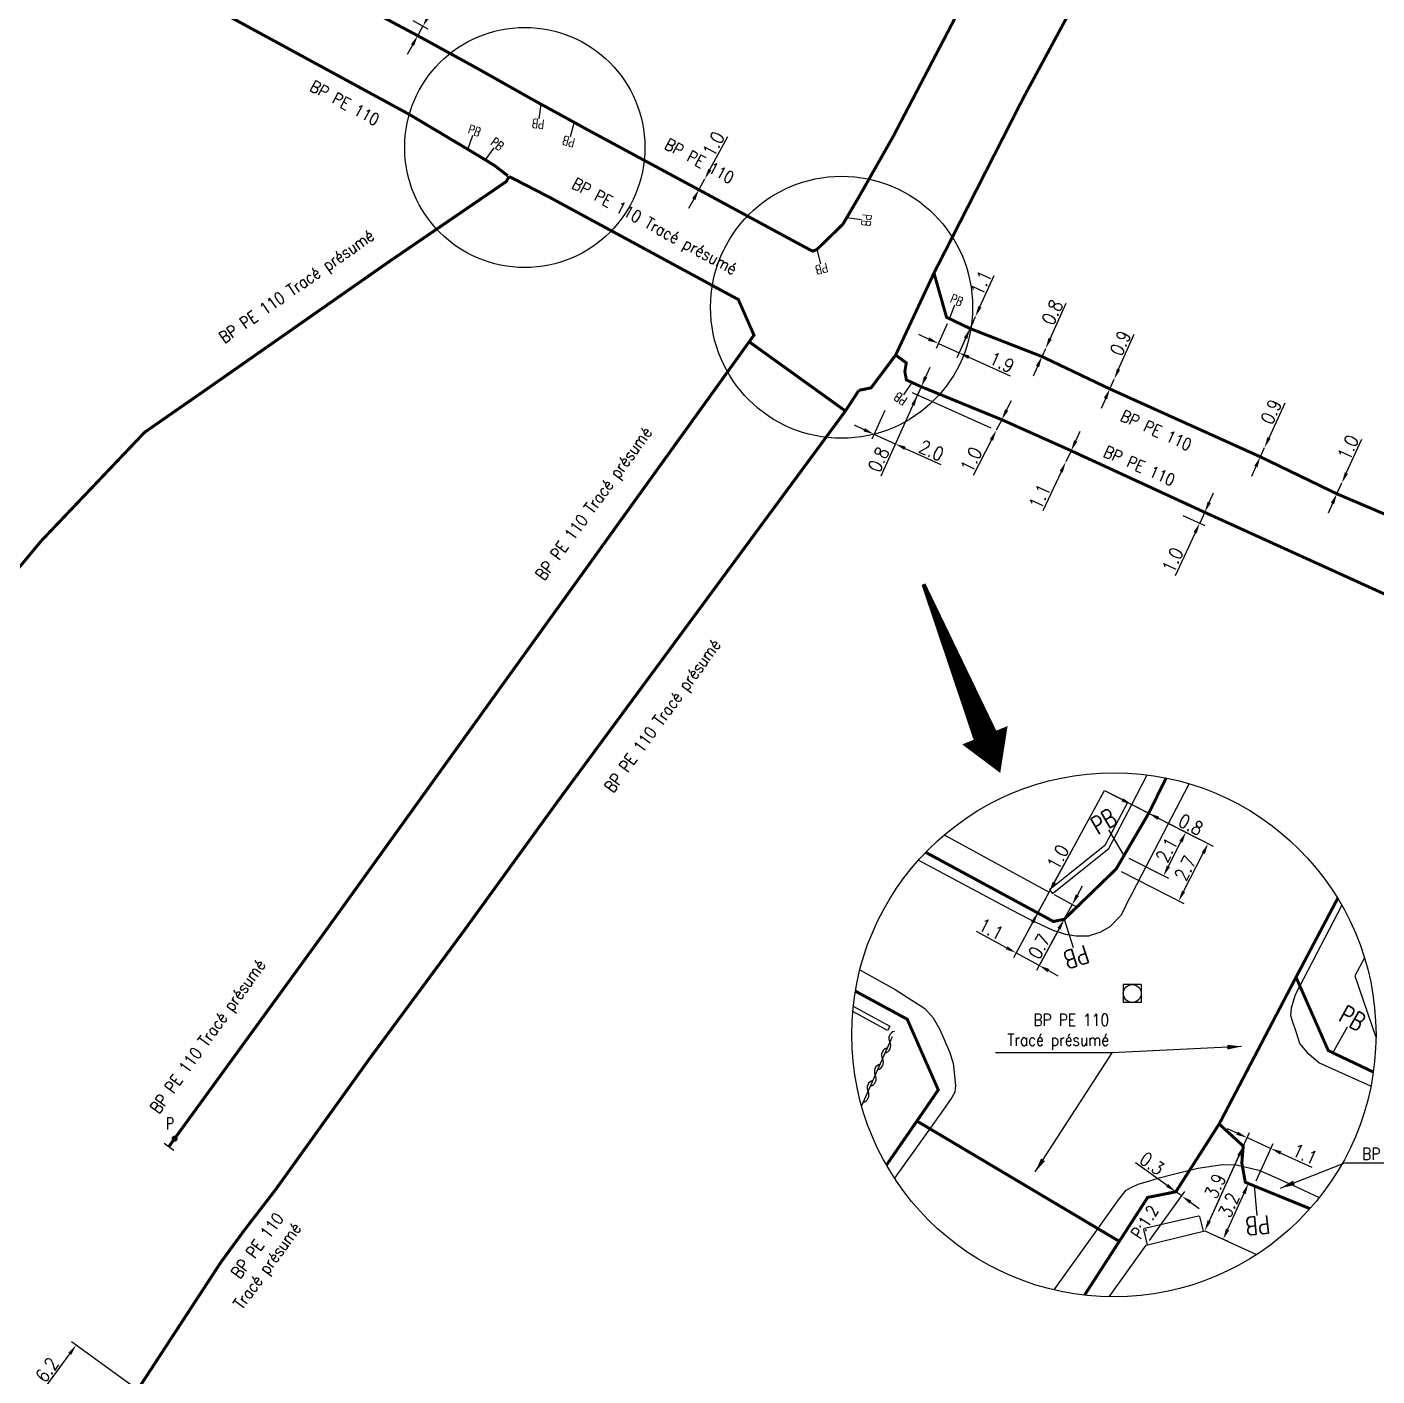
# Model space of a CAD drawing. Header units: millimetres. Extents: x 184998 to 186003, y 126995 to 128002.
# Drawn here: x 185474.9 to 185588, y 127274 to 127387 of the extents above; entities that cross this region are included whole.
import ezdxf
from ezdxf.enums import TextEntityAlignment as Align

# ---------------------------------------------------------------- set-up
doc = ezdxf.new("R2010")
doc.units = ezdxf.units.MM
doc.header["$PDMODE"] = 34
doc.linetypes.add('L_25_PE', pattern=[2000, 1000, 1000])
doc.layers.get('0').update_dxf_attribs({"linetype": 'CONTINUOUS'})
doc.layers.get('DEFPOINTS').update_dxf_attribs({"linetype": 'CONTINUOUS'})
for name, color, linetype in [('L_150', 1, 'CONTINUOUS'), ('L_300', 7, 'CONTINUOUS'), ('L_340', 7, 'CONTINUOUS'), ('L_900', 7, 'CONTINUOUS')]:
    doc.layers.add(name, color=color, linetype=linetype)
doc.styles.add('G_ROMANS', font='ROMANS.SHX', dxfattribs={"width": 0.75})
doc.styles.get("Standard").update_dxf_attribs({"font": 'romans.shx', "width": 0.85})
doc.dimstyles.get("Standard").update_dxf_attribs({"dimtxt": 1.5, "dimasz": 1.2, "dimexe": 0.625, "dimexo": 0.625, "dimgap": 0.25, "dimtad": 1, "dimdec": 1, "dimzin": 0, "dimdsep": 46, "dimtxsty": 'Standard', "dimcen": -0.5, "dimadec": 0, "dimazin": 0, "dimtfac": 1, "dimtdec": 1, "dimtmove": 0, "dimatfit": 3, "dimfxl": 0, "dimtolj": 1, "dimtzin": 0, "dimarcsym": 0})

# ---------------------------------------------------------------- blocks, each defined once
blk = doc.blocks.new('*D924')
at = {"layer": 'DEFPOINTS', "color": 0, "linetype": 'Continuous', "transparency": 16777216}
for p in [(185549.81, 127356.88), (185546.94, 127355.32), (185545.84, 127352.91)]:
    blk.add_point(p, dxfattribs=at)
at = {"layer": 'L_150', "color": 0, "linetype": 'Continuous', "lineweight": -2, "transparency": 16777216}
for p, q in [((185549.61, 127356.46), (185547.44, 127351.67)), ((185546.75, 127354.9), (185545.65, 127352.48)), ((185545.02, 127353.28), (185544.2, 127353.65)), ((185545.84, 127352.91), (185547.63, 127352.09)), ((185548.45, 127351.72), (185551.44, 127350.37))]:
    blk.add_line(p, q, dxfattribs=at)
at = {"layer": 'L_150', "color": 0, "linetype": 'Continuous', "transparency": 16777216}
for points in [[(185545.08, 127353.41), (185544.96, 127353.14), (185545.84, 127352.91)], [(185548.51, 127351.86), (185548.39, 127351.59), (185547.63, 127352.09)]]:
    blk.add_solid(points, dxfattribs=at)
at = {"layer": 'L_150', "color": 0, "linetype": 'Continuous', "transparency": 16777216, "insert": (185550.66, 127351.54), "char_height": 1.125, "attachment_point": 5, "rotation": 335.5945}
blk.add_mtext('\\A1;2.0', dxfattribs=at)
blk = doc.blocks.new('*D925')
at = {"layer": 'DEFPOINTS', "color": 0, "linetype": 'Continuous', "transparency": 16777216}
for p in [(185556.09, 127353.23), (185556.09, 127353.23), (185556.55, 127354.12)]:
    blk.add_point(p, dxfattribs=at)
at = {"layer": 'L_150', "color": 0, "linetype": 'Continuous', "lineweight": -2, "transparency": 16777216}
for p, q in [((185556.95, 127354.92), (185557.36, 127355.73)), ((185556.55, 127354.12), (185556.09, 127353.23)), ((185555.68, 127352.43), (185554.16, 127349.44))]:
    blk.add_line(p, q, dxfattribs=at)
at = {"layer": 'L_150', "color": 0, "linetype": 'Continuous', "transparency": 16777216}
for points in [[(185556.82, 127354.99), (185557.09, 127354.86), (185556.55, 127354.12)], [(185555.55, 127352.5), (185555.82, 127352.36), (185556.09, 127353.23)]]:
    blk.add_solid(points, dxfattribs=at)
at = {"layer": 'L_150', "color": 0, "linetype": 'Continuous', "transparency": 16777216, "insert": (185554, 127350.77), "char_height": 1.125, "attachment_point": 5, "rotation": 63.0386}
blk.add_mtext('\\A1;1.0', dxfattribs=at)
blk = doc.blocks.new('*D926')
at = {"layer": 'DEFPOINTS', "color": 0, "linetype": 'Continuous', "transparency": 16777216}
for p in [(185560.23, 127360.09), (185560.23, 127360.09), (185559.92, 127359.41)]:
    blk.add_point(p, dxfattribs=at)
at = {"layer": 'L_150', "color": 0, "linetype": 'Continuous', "lineweight": -2, "transparency": 16777216}
for p, q in [((185560.6, 127360.91), (185561.95, 127363.89)), ((185559.92, 127359.41), (185560.23, 127360.09)), ((185559.55, 127358.59), (185559.17, 127357.77))]:
    blk.add_line(p, q, dxfattribs=at)
at = {"layer": 'L_150', "color": 0, "linetype": 'Continuous', "transparency": 16777216}
for points in [[(185560.46, 127360.97), (185560.74, 127360.85), (185560.23, 127360.09)], [(185559.41, 127358.65), (185559.68, 127358.52), (185559.92, 127359.41)]]:
    blk.add_solid(points, dxfattribs=at)
at = {"layer": 'L_150', "color": 0, "linetype": 'Continuous', "transparency": 16777216, "insert": (185560.78, 127363.12), "char_height": 1.125, "attachment_point": 5, "rotation": 65.6058}
blk.add_mtext('\\A1;0.8', dxfattribs=at)
blk = doc.blocks.new('*D927')
at = {"layer": 'DEFPOINTS', "color": 0, "linetype": 'Continuous', "transparency": 16777216}
for p in [(185531.67, 127374.29), (185531.67, 127374.29), (185531.17, 127373.39)]:
    blk.add_point(p, dxfattribs=at)
at = {"layer": 'L_150', "color": 0, "linetype": 'Continuous', "lineweight": -2, "transparency": 16777216}
for p, q in [((185532.1, 127375.08), (185533.6, 127377.84)), ((185531.17, 127373.39), (185531.67, 127374.29)), ((185530.74, 127372.6), (185530.31, 127371.81))]:
    blk.add_line(p, q, dxfattribs=at)
at = {"layer": 'L_150', "color": 0, "linetype": 'Continuous', "transparency": 16777216}
for points in [[(185531.97, 127375.15), (185532.23, 127375.01), (185531.67, 127374.29)], [(185530.61, 127372.67), (185530.88, 127372.53), (185531.17, 127373.39)]]:
    blk.add_solid(points, dxfattribs=at)
at = {"layer": 'L_150', "color": 0, "linetype": 'Continuous', "transparency": 16777216, "insert": (185532.41, 127377.22), "char_height": 1.125, "attachment_point": 5, "rotation": 61.4307}
blk.add_mtext('\\A1;1.0', dxfattribs=at)
blk = doc.blocks.new('*D928')
at = {"layer": 'DEFPOINTS', "color": 0, "linetype": 'Continuous', "transparency": 16777216}
for p in [(185560.52, 127314.54), (185560.52, 127314.54), (185559.56, 127312.79)]:
    blk.add_point(p, dxfattribs=at)
at = {"layer": 'L_900', "color": 0, "linetype": 'Continuous', "lineweight": -2, "transparency": 16777216}
for p, q in [((185560.95, 127315.33), (185562.46, 127318.09)), ((185560.11, 127314.77), (185560.11, 127314.77)), ((185559.56, 127312.79), (185560.52, 127314.54)), ((185559.15, 127313.01), (185559.15, 127313.01)), ((185559.13, 127312), (185558.7, 127311.2))]:
    blk.add_line(p, q, dxfattribs=at)
at = {"layer": 'L_900', "color": 0, "linetype": 'Continuous', "transparency": 16777216}
for points in [[(185560.82, 127315.4), (185561.08, 127315.26), (185560.52, 127314.54)], [(185559, 127312.07), (185559.27, 127311.92), (185559.56, 127312.79)]]:
    blk.add_solid(points, dxfattribs=at)
at = {"layer": 'L_900', "color": 0, "linetype": 'Continuous', "transparency": 16777216, "insert": (185561.26, 127317.47), "char_height": 1.125, "attachment_point": 5, "rotation": 61.4169}
blk.add_mtext('\\A1;1.0', dxfattribs=at)
blk = doc.blocks.new('*D930')
at = {"layer": 'DEFPOINTS', "color": 0, "linetype": 'Continuous', "transparency": 16777216}
for p in [(185549.81, 127356.88), (185549.48, 127356.17), (185556.09, 127353.23)]:
    blk.add_point(p, dxfattribs=at)
at = {"layer": 'L_150', "color": 0, "linetype": 'Continuous', "lineweight": -2, "transparency": 16777216}
for p, q in [((185550.18, 127357.7), (185550.55, 127358.52)), ((185549.81, 127356.88), (185549.48, 127356.17)), ((185555.66, 127353.42), (185549.06, 127356.36)), ((185549.11, 127355.35), (185546.41, 127349.4))]:
    blk.add_line(p, q, dxfattribs=at)
at = {"layer": 'L_150', "color": 0, "linetype": 'Continuous', "transparency": 16777216}
for points in [[(185550.04, 127357.77), (185550.31, 127357.64), (185549.81, 127356.88)], [(185548.98, 127355.42), (185549.25, 127355.29), (185549.48, 127356.17)]]:
    blk.add_solid(points, dxfattribs=at)
at = {"layer": 'L_150', "color": 0, "linetype": 'Continuous', "transparency": 16777216, "insert": (185546.22, 127350.79), "char_height": 1.125, "attachment_point": 5, "rotation": 65.5945}
blk.add_mtext('\\A1;0.8', dxfattribs=at)
blk = doc.blocks.new('T310O')
at = {"color": 0, "linetype": 'Continuous'}
for centre, start, end in [((-0.5, 0.38), 216.8699, 323.1304), ((0.5, -0.37), 36.8699, 143.1303)]:
    blk.add_arc(centre, 0.625, start, end, dxfattribs=at)
blk = doc.blocks.new('*D932')
at = {"layer": 'DEFPOINTS', "color": 0, "linetype": 'Continuous', "transparency": 16777216}
for p in [(185565.6, 127356.7), (185565.97, 127357.52), (185565.97, 127357.52)]:
    blk.add_point(p, dxfattribs=at)
at = {"layer": 'L_150', "color": 0, "linetype": 'Continuous', "lineweight": -2, "transparency": 16777216}
for p, q in [((185566.34, 127358.35), (185567.65, 127361.3)), ((185565.6, 127356.7), (185565.97, 127357.52)), ((185565.23, 127355.88), (185564.87, 127355.06))]:
    blk.add_line(p, q, dxfattribs=at)
at = {"layer": 'L_150', "color": 0, "linetype": 'Continuous', "transparency": 16777216}
for points in [[(185566.2, 127358.41), (185566.47, 127358.29), (185565.97, 127357.52)], [(185565.1, 127355.94), (185565.37, 127355.82), (185565.6, 127356.7)]]:
    blk.add_solid(points, dxfattribs=at)
at = {"layer": 'L_150', "color": 0, "linetype": 'Continuous', "transparency": 16777216, "insert": (185566.49, 127360.54), "char_height": 1.125, "attachment_point": 5, "rotation": 65.9316}
blk.add_mtext('\\A1;0.9', dxfattribs=at)
blk = doc.blocks.new('*D933')
at = {"layer": 'DEFPOINTS', "color": 0, "linetype": 'Continuous', "transparency": 16777216}
for p in [(185562.36, 127351.52), (185561.91, 127350.58), (185561.91, 127350.58)]:
    blk.add_point(p, dxfattribs=at)
at = {"layer": 'L_150', "color": 0, "linetype": 'Continuous', "lineweight": -2, "transparency": 16777216}
for p, q in [((185562.74, 127352.34), (185563.12, 127353.15)), ((185562.36, 127351.52), (185561.91, 127350.58)), ((185561.53, 127349.76), (185559.98, 127346.48))]:
    blk.add_line(p, q, dxfattribs=at)
at = {"layer": 'L_150', "color": 0, "linetype": 'Continuous', "transparency": 16777216}
for points in [[(185562.6, 127352.4), (185562.88, 127352.27), (185562.36, 127351.52)], [(185561.39, 127349.82), (185561.66, 127349.7), (185561.91, 127350.58)]]:
    blk.add_solid(points, dxfattribs=at)
at = {"layer": 'L_150', "color": 0, "linetype": 'Continuous', "transparency": 16777216, "insert": (185559.72, 127347.69), "char_height": 1.125, "attachment_point": 5, "rotation": 64.7623}
blk.add_mtext('\\A1;1.1', dxfattribs=at)
blk = doc.blocks.new('*D941')
at = {"layer": 'DEFPOINTS', "color": 0, "linetype": 'Continuous', "transparency": 16777216}
for p in [(185578.21, 127351.01), (185578.56, 127351.78), (185578.56, 127351.78)]:
    blk.add_point(p, dxfattribs=at)
at = {"layer": 'L_150', "color": 0, "linetype": 'Continuous', "lineweight": -2, "transparency": 16777216}
for p, q in [((185578.94, 127352.6), (185580.28, 127355.54)), ((185578.21, 127351.01), (185578.56, 127351.78)), ((185577.84, 127350.19), (185577.46, 127349.37))]:
    blk.add_line(p, q, dxfattribs=at)
at = {"layer": 'L_150', "color": 0, "linetype": 'Continuous', "transparency": 16777216}
for points in [[(185578.8, 127352.66), (185579.07, 127352.54), (185578.56, 127351.78)], [(185577.7, 127350.25), (185577.97, 127350.13), (185578.21, 127351.01)]]:
    blk.add_solid(points, dxfattribs=at)
at = {"layer": 'L_150', "color": 0, "linetype": 'Continuous', "transparency": 16777216, "insert": (185579.11, 127354.79), "char_height": 1.125, "attachment_point": 5, "rotation": 65.4441}
blk.add_mtext('\\A1;0.9', dxfattribs=at)
blk = doc.blocks.new('*D942')
at = {"layer": 'DEFPOINTS', "color": 0, "linetype": 'Continuous', "transparency": 16777216}
for p in [(185585.04, 127348.82), (185585.04, 127348.82), (185584.62, 127347.91)]:
    blk.add_point(p, dxfattribs=at)
at = {"layer": 'L_150', "color": 0, "linetype": 'Continuous', "lineweight": -2, "transparency": 16777216}
for p, q in [((185585.41, 127349.64), (185586.72, 127352.5)), ((185584.61, 127349.02), (185584.61, 127349.02)), ((185584.62, 127347.91), (185585.04, 127348.82)), ((185584.2, 127348.11), (185584.2, 127348.11)), ((185584.25, 127347.09), (185583.88, 127346.28))]:
    blk.add_line(p, q, dxfattribs=at)
at = {"layer": 'L_150', "color": 0, "linetype": 'Continuous', "transparency": 16777216}
for points in [[(185585.28, 127349.7), (185585.55, 127349.58), (185585.04, 127348.82)], [(185584.11, 127347.16), (185584.39, 127347.03), (185584.62, 127347.91)]]:
    blk.add_solid(points, dxfattribs=at)
at = {"layer": 'L_150', "color": 0, "linetype": 'Continuous', "transparency": 16777216, "insert": (185585.57, 127351.79), "char_height": 1.125, "attachment_point": 5, "rotation": 65.4418}
blk.add_mtext('\\A1;1.0', dxfattribs=at)
blk = doc.blocks.new('*D1270')
at = {"layer": 'DEFPOINTS', "color": 0, "linetype": 'Continuous', "transparency": 16777216}
for p in [(185506.8, 127387.78), (185507.62, 127386.3), (185508.06, 127387.1)]:
    blk.add_point(p, dxfattribs=at)
at = {"layer": 'L_150', "color": 0, "linetype": 'Continuous', "lineweight": -2, "transparency": 16777216}
for p, q in [((185508.49, 127387.88), (185510.24, 127391.06)), ((185507.22, 127387.56), (185508.47, 127386.87)), ((185507.62, 127386.3), (185508.06, 127387.1)), ((185507.19, 127385.51), (185506.75, 127384.72))]:
    blk.add_line(p, q, dxfattribs=at)
at = {"layer": 'L_150', "color": 0, "linetype": 'Continuous', "transparency": 16777216}
for points in [[(185508.36, 127387.96), (185508.63, 127387.81), (185508.06, 127387.1)], [(185507.05, 127385.58), (185507.32, 127385.44), (185507.62, 127386.3)]]:
    blk.add_solid(points, dxfattribs=at)
at = {"layer": 'L_150', "color": 0, "linetype": 'Continuous', "transparency": 16777216, "insert": (185509.02, 127390.4), "char_height": 1.125, "attachment_point": 5, "rotation": 61.1206}
blk.add_mtext('\\A1;0.9', dxfattribs=at)
blk = doc.blocks.new('*D1272')
at = {"layer": 'DEFPOINTS', "color": 0, "linetype": 'Continuous', "transparency": 16777216}
for p in [(185571.3, 127346.3), (185573.13, 127345.45), (185573.55, 127346.36)]:
    blk.add_point(p, dxfattribs=at)
at = {"layer": 'L_150', "color": 0, "linetype": 'Continuous', "lineweight": -2, "transparency": 16777216}
for p, q in [((185573.92, 127347.18), (185574.3, 127348)), ((185571.73, 127346.1), (185573.55, 127345.26)), ((185573.55, 127346.36), (185573.13, 127345.45)), ((185572.75, 127344.64), (185571.08, 127341.03))]:
    blk.add_line(p, q, dxfattribs=at)
at = {"layer": 'L_150', "color": 0, "linetype": 'Continuous', "transparency": 16777216}
for points in [[(185573.79, 127347.24), (185574.06, 127347.12), (185573.55, 127346.36)], [(185572.61, 127344.7), (185572.88, 127344.58), (185573.13, 127345.45)]]:
    blk.add_solid(points, dxfattribs=at)
at = {"layer": 'L_150', "color": 0, "linetype": 'Continuous', "transparency": 16777216, "insert": (185570.87, 127342.36), "char_height": 1.125, "attachment_point": 5, "rotation": 65.1652}
blk.add_mtext('\\A1;1.0', dxfattribs=at)
blk = doc.blocks.new('T420')
for p, q in [((0.75, 0.75), (-0.75, 0.75)), ((-0.75, 0.75), (-0.75, -0.75)), ((0.75, 0.75), (0.75, -0.75)), ((0.75, -0.75), (-0.75, -0.75))]:
    blk.add_line(p, q)
blk.add_ellipse((0, 0), major_axis=(-0.53, 0.53), ratio=1, start_param=3.926991, end_param=10.210176)
blk = doc.blocks.new('L_340_13')
at = {"color": 0, "linetype": 'Continuous', "flags": 128}
blk.add_lwpolyline([(0, 0), (0, 1.25)], dxfattribs=at)
at = {"color": 0, "linetype": 'Continuous', "style": 'G_ROMANS', "width": 0.75}
blk.add_text('PB', height=0.75, dxfattribs=at).set_placement((0, 1.663), align=Align.MIDDLE)
at = {"color": 0, "linetype": 'Continuous', "width": 0.75, "flags": 3}
for tag, p in [('DEF_LEG', (0, -10)), ('DEF_COUP', (0, -12.5)), ('DEF_TYPE', (0, -15))]:
    blk.add_attdef(tag, text='', height=1.2, dxfattribs=at).set_placement(p, align=Align.MIDDLE)
blk = doc.blocks.new('*D1497')
at = {"layer": 'DEFPOINTS', "color": 0, "linetype": 'Continuous', "transparency": 16777216}
for p in [(185554.34, 127362.76), (185554.34, 127362.76), (185553.89, 127361.76)]:
    blk.add_point(p, dxfattribs=at)
at = {"layer": 'L_150', "color": 0, "linetype": 'Continuous', "lineweight": -2, "transparency": 16777216}
for p, q in [((185554.72, 127363.58), (185555.9, 127366.19)), ((185553.89, 127361.76), (185554.34, 127362.76)), ((185553.52, 127360.94), (185553.15, 127360.12))]:
    blk.add_line(p, q, dxfattribs=at)
at = {"layer": 'L_150', "color": 0, "linetype": 'Continuous', "transparency": 16777216}
for points in [[(185554.58, 127363.64), (185554.85, 127363.51), (185554.34, 127362.76)], [(185553.38, 127361), (185553.65, 127360.87), (185553.89, 127361.76)]]:
    blk.add_solid(points, dxfattribs=at)
at = {"layer": 'L_150', "color": 0, "linetype": 'Continuous', "transparency": 16777216, "insert": (185554.81, 127365.6), "char_height": 1.125, "attachment_point": 5, "rotation": 65.6089}
blk.add_mtext('\\A1;1.1', dxfattribs=at)
blk = doc.blocks.new('*D1498')
at = {"layer": 'DEFPOINTS', "color": 0, "linetype": 'Continuous', "transparency": 16777216}
for p in [(185552.18, 127362.58), (185554.34, 127362.76), (185552.97, 127359.73)]:
    blk.add_point(p, dxfattribs=at)
at = {"layer": 'L_340', "color": 0, "linetype": 'Continuous', "lineweight": -2, "transparency": 16777216}
for p, q in [((185554.15, 127362.33), (185552.78, 127359.3)), ((185550.42, 127360.88), (185549.6, 127361.26)), ((185551.98, 127362.15), (185551.05, 127360.09)), ((185551.24, 127360.51), (185552.97, 127359.73)), ((185553.79, 127359.36), (185557.24, 127357.79))]:
    blk.add_line(p, q, dxfattribs=at)
at = {"layer": 'L_340', "color": 0, "linetype": 'Continuous', "transparency": 16777216}
for points in [[(185550.48, 127361.02), (185550.36, 127360.75), (185551.24, 127360.51)], [(185553.85, 127359.49), (185553.73, 127359.22), (185552.97, 127359.73)]]:
    blk.add_solid(points, dxfattribs=at)
at = {"layer": 'L_340', "color": 0, "linetype": 'Continuous', "transparency": 16777216, "insert": (185556.55, 127358.93), "char_height": 1.125, "attachment_point": 5, "rotation": 335.6089}
blk.add_mtext('\\A1;1.9', dxfattribs=at)
blk = doc.blocks.new('*D1499')
at = {"layer": 'DEFPOINTS', "color": 0, "linetype": 'Continuous', "transparency": 16777216}
for p in [(185567.44, 127321.87), (185567.44, 127321.87), (185568.86, 127321.14)]:
    blk.add_point(p, dxfattribs=at)
at = {"layer": 'L_900', "color": 0, "linetype": 'Continuous', "lineweight": -2, "transparency": 16777216}
for p, q in [((185566.64, 127322.28), (185565.84, 127322.69)), ((185567.44, 127321.87), (185568.86, 127321.14)), ((185567.23, 127321.45), (185567.23, 127321.45)), ((185568.65, 127320.72), (185568.65, 127320.72)), ((185569.66, 127320.73), (185573.09, 127318.97))]:
    blk.add_line(p, q, dxfattribs=at)
at = {"layer": 'L_900', "color": 0, "linetype": 'Continuous', "transparency": 16777216}
for points in [[(185566.71, 127322.41), (185566.57, 127322.14), (185567.44, 127321.87)], [(185569.73, 127320.86), (185569.6, 127320.59), (185568.86, 127321.14)]]:
    blk.add_solid(points, dxfattribs=at)
at = {"layer": 'L_900', "color": 0, "linetype": 'Continuous', "transparency": 16777216, "insert": (185572.38, 127320.18), "char_height": 1.125, "attachment_point": 5, "rotation": 332.8768}
blk.add_mtext('\\A1;0.8', dxfattribs=at)
blk = doc.blocks.new('*D1500')
at = {"layer": 'DEFPOINTS', "color": 0, "linetype": 'Continuous', "transparency": 16777216}
for p in [(185567.44, 127321.87), (185573.83, 127318.59), (185566.13, 127316.47)]:
    blk.add_point(p, dxfattribs=at)
at = {"layer": 'L_900', "color": 0, "linetype": 'Continuous', "lineweight": -2, "transparency": 16777216}
for p, q in [((185567.86, 127321.65), (185574.25, 127318.38)), ((185571.78, 127314.59), (185573.42, 127317.79)), ((185566.55, 127316.26), (185571.79, 127313.57))]:
    blk.add_line(p, q, dxfattribs=at)
at = {"layer": 'L_900', "color": 0, "linetype": 'Continuous', "transparency": 16777216}
for points in [[(185573.29, 127317.86), (185573.56, 127317.72), (185573.83, 127318.59)], [(185571.65, 127314.66), (185571.91, 127314.52), (185571.37, 127313.79)]]:
    blk.add_solid(points, dxfattribs=at)
at = {"layer": 'L_900', "color": 0, "linetype": 'Continuous', "transparency": 16777216, "insert": (185571.93, 127316.53), "char_height": 1.125, "attachment_point": 5, "rotation": 62.8768}
blk.add_mtext('\\A1;2.7', dxfattribs=at)
blk = doc.blocks.new('*D1501')
at = {"layer": 'DEFPOINTS', "color": 0, "linetype": 'Continuous', "transparency": 16777216}
for p in [(185560.52, 127314.54), (185562.45, 127313.49), (185561.78, 127312.26)]:
    blk.add_point(p, dxfattribs=at)
at = {"layer": 'L_900', "color": 0, "linetype": 'Continuous', "lineweight": -2, "transparency": 16777216}
for p, q in [((185562.88, 127314.28), (185563.31, 127315.07)), ((185560.93, 127314.32), (185562.87, 127313.26)), ((185562.45, 127313.49), (185561.78, 127312.26)), ((185561.35, 127311.47), (185559.78, 127308.59))]:
    blk.add_line(p, q, dxfattribs=at)
at = {"layer": 'L_900', "color": 0, "linetype": 'Continuous', "transparency": 16777216}
for points in [[(185562.75, 127314.35), (185563.02, 127314.21), (185562.45, 127313.49)], [(185561.22, 127311.54), (185561.48, 127311.4), (185561.78, 127312.26)]]:
    blk.add_solid(points, dxfattribs=at)
at = {"layer": 'L_900', "color": 0, "linetype": 'Continuous', "transparency": 16777216, "insert": (185559.69, 127309.99), "char_height": 1.125, "attachment_point": 5, "rotation": 61.4169}
blk.add_mtext('\\A1;0.7', dxfattribs=at)
blk = doc.blocks.new('*D1502')
at = {"layer": 'DEFPOINTS', "color": 0, "linetype": 'Continuous', "transparency": 16777216}
for p in [(185560.52, 127314.54), (185561.78, 127312.26), (185557.74, 127309.44)]:
    blk.add_point(p, dxfattribs=at)
at = {"layer": 'L_900', "color": 0, "linetype": 'Continuous', "lineweight": -2, "transparency": 16777216}
for p, q in [((185560.3, 127314.13), (185557.52, 127309.03)), ((185561.56, 127311.85), (185559.45, 127307.97)), ((185556.95, 127309.87), (185554.43, 127311.24)), ((185559.67, 127308.39), (185557.74, 127309.44)), ((185560.46, 127307.96), (185561.25, 127307.52))]:
    blk.add_line(p, q, dxfattribs=at)
at = {"layer": 'L_900', "color": 0, "linetype": 'Continuous', "transparency": 16777216}
for points in [[(185557.02, 127310), (185556.88, 127309.74), (185557.74, 127309.44)], [(185560.53, 127308.09), (185560.39, 127307.82), (185559.67, 127308.39)]]:
    blk.add_solid(points, dxfattribs=at)
at = {"layer": 'L_900', "color": 0, "linetype": 'Continuous', "transparency": 16777216, "insert": (185555.65, 127311.43), "char_height": 1.125, "attachment_point": 5, "rotation": 331.4169}
blk.add_mtext('\\A1;1.1', dxfattribs=at)
blk = doc.blocks.new('*D1504')
at = {"layer": 'DEFPOINTS', "color": 0, "linetype": 'Continuous', "transparency": 16777216}
for p in [(185567.44, 127321.87), (185571.97, 127319.55), (185566.79, 127317.6)]:
    blk.add_point(p, dxfattribs=at)
at = {"layer": 'L_900', "color": 0, "linetype": 'Continuous', "lineweight": -2, "transparency": 16777216}
for p, q in [((185567.86, 127321.65), (185572.39, 127319.33)), ((185570.51, 127316.7), (185571.56, 127318.75)), ((185567.2, 127317.38), (185570.52, 127315.69))]:
    blk.add_line(p, q, dxfattribs=at)
at = {"layer": 'L_900', "color": 0, "linetype": 'Continuous', "transparency": 16777216}
for points in [[(185571.42, 127318.82), (185571.69, 127318.68), (185571.97, 127319.55)], [(185570.38, 127316.77), (185570.64, 127316.63), (185570.1, 127315.9)]]:
    blk.add_solid(points, dxfattribs=at)
at = {"layer": 'L_900', "color": 0, "linetype": 'Continuous', "transparency": 16777216, "insert": (185570.37, 127318.07), "char_height": 1.125, "attachment_point": 5, "rotation": 62.8768}
blk.add_mtext('\\A1;2.1', dxfattribs=at)
blk = doc.blocks.new('L_340_07')
at = {"color": 0, "linetype": 'Continuous', "const_width": 0.25, "flags": 128}
blk.add_lwpolyline([(0, 0), (0.35, 0)], dxfattribs=at)
at = {"color": 0, "linetype": 'Continuous', "flags": 128}
blk.add_lwpolyline([(0.35, -0.5), (0.35, 0.5)], dxfattribs=at)
at = {"color": 0, "linetype": 'Continuous', "width": 0.75, "flags": 3}
for tag, p in [('DEF_LEG', (0.72, -3.47)), ('DEF_COUP', (0.72, -5.97)), ('DEF_TYPE', (0.72, -8.47))]:
    blk.add_attdef(tag, text='', height=1.2, dxfattribs=at).set_placement(p, align=Align.MIDDLE)
blk = doc.blocks.new('L_300_12')
at = {"color": 0, "linetype": 'Continuous', "const_width": 0.248, "flags": 128}
blk.add_lwpolyline([(-0.13, 0, 1), (0.13, 0, 1)], format="xyb", close=True, dxfattribs=at)
at = {"linetype": 'Continuous', "style": 'G_ROMANS', "width": 0.75}
blk.add_attdef('P', text='', height=1, dxfattribs=at).set_placement((0, 1.33), align=Align.MIDDLE_CENTER)
at = {"color": 0, "linetype": 'Continuous', "width": 0.75, "flags": 3}
for tag, p in [('DEF_LEG', (0, -5)), ('DEF_COUP', (0, -7.5)), ('DEF_TYPE', (0, -10))]:
    blk.add_attdef(tag, text='', height=1.2, dxfattribs=at).set_placement(p, align=Align.MIDDLE)
blk = doc.blocks.new('*D1505')
at = {"layer": 'DEFPOINTS', "color": 0, "linetype": 'Continuous', "transparency": 16777216}
for p in [(185571.13, 127289.42), (185571.62, 127289.07), (185568.65, 127284.95)]:
    blk.add_point(p, dxfattribs=at)
at = {"layer": 'L_900', "color": 0, "linetype": 'Continuous', "lineweight": -2, "transparency": 16777216}
for p, q in [((185570.4, 127289.95), (185567.74, 127291.86)), ((185568.93, 127285.33), (185571.89, 127289.45)), ((185571.62, 127289.07), (185571.13, 127289.42)), ((185572.35, 127288.55), (185573.08, 127288.02))]:
    blk.add_line(p, q, dxfattribs=at)
at = {"layer": 'L_900', "color": 0, "linetype": 'Continuous', "transparency": 16777216}
for points in [[(185570.49, 127290.07), (185570.31, 127289.83), (185571.13, 127289.42)], [(185572.44, 127288.67), (185572.26, 127288.43), (185571.62, 127289.07)]]:
    blk.add_solid(points, dxfattribs=at)
at = {"layer": 'L_900', "color": 0, "linetype": 'Continuous', "transparency": 16777216, "insert": (185569.14, 127291.78), "char_height": 1.125, "attachment_point": 5, "rotation": 324.2702}
blk.add_mtext('\\A1;0.3', dxfattribs=at)
blk = doc.blocks.new('*D1506')
at = {"layer": 'DEFPOINTS', "color": 0, "linetype": 'Continuous', "transparency": 16777216}
for p in [(185577.1, 127293.96), (185577.68, 127289.92), (185573.55, 127286.15)]:
    blk.add_point(p, dxfattribs=at)
at = {"layer": 'L_900', "color": 0, "linetype": 'Continuous', "lineweight": -2, "transparency": 16777216}
for p, q in [((185576.28, 127294.33), (185575.46, 127294.7)), ((185573.75, 127286.57), (185577.29, 127294.38)), ((185577.1, 127293.96), (185579.1, 127293.05)), ((185577.87, 127290.35), (185579.29, 127293.47)), ((185579.92, 127292.67), (185582.53, 127291.49))]:
    blk.add_line(p, q, dxfattribs=at)
at = {"layer": 'L_900', "color": 0, "linetype": 'Continuous', "transparency": 16777216}
for points in [[(185576.34, 127294.46), (185576.21, 127294.19), (185577.1, 127293.96)], [(185579.98, 127292.81), (185579.86, 127292.54), (185579.1, 127293.05)]]:
    blk.add_solid(points, dxfattribs=at)
at = {"layer": 'L_900', "color": 0, "linetype": 'Continuous', "transparency": 16777216, "insert": (185581.94, 127292.58), "char_height": 1.125, "attachment_point": 5, "rotation": 335.5871}
blk.add_mtext('\\A1;1.1', dxfattribs=at)
blk = doc.blocks.new('*D1507')
at = {"layer": 'DEFPOINTS', "color": 0, "linetype": 'Continuous', "transparency": 16777216}
for p in [(185576.78, 127293.25), (185573.55, 127286.15), (185573.55, 127286.15)]:
    blk.add_point(p, dxfattribs=at)
at = {"layer": 'L_900', "color": 0, "linetype": 'Continuous', "lineweight": -2, "transparency": 16777216}
for p, q in [((185576.35, 127293.44), (185576.35, 127293.44)), ((185576.4, 127292.43), (185573.92, 127286.97)), ((185573.12, 127286.34), (185573.12, 127286.34))]:
    blk.add_line(p, q, dxfattribs=at)
at = {"layer": 'L_900', "color": 0, "linetype": 'Continuous', "transparency": 16777216}
for points in [[(185576.27, 127292.49), (185576.54, 127292.37), (185576.78, 127293.25)], [(185573.79, 127287.03), (185574.06, 127286.91), (185573.55, 127286.15)]]:
    blk.add_solid(points, dxfattribs=at)
at = {"layer": 'L_900', "color": 0, "linetype": 'Continuous', "transparency": 16777216, "insert": (185574.43, 127289.9), "char_height": 1.125, "attachment_point": 5, "rotation": 65.5871}
blk.add_mtext('\\A1;3.9', dxfattribs=at)
blk = doc.blocks.new('*D1508')
at = {"layer": 'DEFPOINTS', "color": 0, "linetype": 'Continuous', "transparency": 16777216}
for p in [(185576.95, 127290.22), (185573.55, 127286.15), (185575.1, 127285.45)]:
    blk.add_point(p, dxfattribs=at)
at = {"layer": 'L_900', "color": 0, "linetype": 'Continuous', "lineweight": -2, "transparency": 16777216}
for p, q in [((185577.38, 127290.03), (185577.64, 127289.91)), ((185576.84, 127289.28), (185575.47, 127286.27)), ((185573.98, 127285.95), (185575.53, 127285.25))]:
    blk.add_line(p, q, dxfattribs=at)
at = {"layer": 'L_900', "color": 0, "linetype": 'Continuous', "transparency": 16777216}
for points in [[(185576.7, 127289.35), (185576.98, 127289.22), (185577.21, 127290.1)], [(185575.33, 127286.33), (185575.61, 127286.2), (185575.1, 127285.45)]]:
    blk.add_solid(points, dxfattribs=at)
at = {"layer": 'L_900', "color": 0, "linetype": 'Continuous', "transparency": 16777216, "insert": (185575.58, 127288.31), "char_height": 1.125, "attachment_point": 5, "rotation": 65.5871}
blk.add_mtext('\\A1;3.2', dxfattribs=at)
blk = doc.blocks.new('*D1517')
at = {"layer": 'DEFPOINTS', "color": 0, "linetype": 'Continuous', "transparency": 16777216}
for p in [(185479, 127276.57), (185484.88, 127272.29), (185480.58, 127267.75)]:
    blk.add_point(p, dxfattribs=at)
at = {"layer": 'L_340', "color": 0, "linetype": 'Continuous', "lineweight": -2, "transparency": 16777216}
for p, q in [((185484.5, 127272.57), (185478.62, 127276.85)), ((185475.88, 127272.29), (185478.47, 127275.85)), ((185480.2, 127268.03), (185474.97, 127271.84))]:
    blk.add_line(p, q, dxfattribs=at)
at = {"layer": 'L_340', "color": 0, "linetype": 'Continuous', "transparency": 16777216}
for points in [[(185478.35, 127275.94), (185478.59, 127275.76), (185479, 127276.57)], [(185475.76, 127272.38), (185476, 127272.2), (185475.35, 127271.56)]]:
    blk.add_solid(points, dxfattribs=at)
at = {"layer": 'L_340', "color": 0, "linetype": 'Continuous', "transparency": 16777216, "insert": (185476.57, 127274.51), "char_height": 1.125, "attachment_point": 5, "rotation": 53.9208}
blk.add_mtext('\\A1;6.2', dxfattribs=at)

msp = doc.modelspace()

# ---------------------------------------------------------------- linework, layer by layer
at = {"layer": 'L_150', "linetype": 'L_25_PE', "const_width": 0.25, "flags": 128}
for points in [[(185618.97, 127479.93), (185618.49, 127479.38), (185606.57, 127465.67), (185604.75, 127464), (185601.41, 127460.3), (185598.41, 127456.53), (185596.17, 127453.96), (185596.17, 127453.96), (185596.17, 127453.96), (185590.04, 127446.63), (185574.63, 127423.85), (185558.02, 127398.09), (185547.44, 127377.83), (185544.6, 127372.82), (185543.56, 127371.05), (185543.23, 127370.49), (185541.06, 127368.38), (185540.7, 127368.24), (185539.95, 127368.64), (185531.17, 127373.39), (185521.95, 127378.36), (185520.72, 127379.04), (185517.93, 127380.57), (185517.24, 127380.95), (185512.54, 127383.6), (185507.62, 127386.3), (185502.18, 127389.2), (185496.56, 127392.35), (185491.63, 127395), (185486.17, 127397.89), (185480.97, 127400.76), (185475.71, 127403.62), (185470.64, 127406.36), (185464.88, 127409.49), (185459.68, 127412.32), (185454.7, 127415.01), (185449.39, 127417.85), (185444.14, 127420.78), (185436.5, 127425.15), (185431.35, 127427.73), (185431.35, 127427.73), (185427.43, 127429.69)], [(185486.98, 127293.49), (185487.25, 127293.87), (185499.54, 127310.78), (185516.47, 127334.34), (185535.39, 127360.65), (185535.79, 127361.21), (185534.48, 127364.19), (185532.72, 127365.14), (185532.72, 127365.14), (185518.77, 127372.7), (185518.77, 127372.7), (185515.28, 127374.5)], [(185550.87, 127366.41), (185547.66, 127359.54), (185545.6, 127356.79), (185545.6, 127356.79), (185544.58, 127356.58)]]:
    msp.add_lwpolyline(points, dxfattribs=at)
at = {"layer": 'L_150', "linetype": 'L_25_PE'}
for points in [[(185593.63, 127436.98, 0.25, 0.25, 0), (185587.5, 127427.83, 0.25, 0.25, 0), (185570.29, 127401.78, 0.25, 0.25, 0), (185565.38, 127394.1, 0.25, 0.25, 0), (185558.38, 127381.13, 0.25, 0.25, 0), (185553.58, 127371.71, 0.25, 0.25, 0), (185550.87, 127366.41, 0.25, 0.25, 0), (185551.92, 127362.71, 0.25, 0.25, 0), (185552.18, 127362.58, 0.25, 0.25, 0), (185553.89, 127361.76, 0.25, 0.25, 0), (185559.92, 127359.41, 0.25, 0.25, 0), (185565.6, 127356.7, 0.25, 0.25, 0), (185578.21, 127351.01, 0.25, 0.25, 0), (185584.62, 127347.91, 0.25, 0.25, 0), (185591.23, 127345.1, 0.25, 0.25, 0)], [(185535.39, 127360.65, 0.25, 0.25, 0), (185543.45, 127354.85, 0, 0, 0)], [(185484.15, 127272.82, 0.25, 0.25, 0), (185491.1, 127283.47, 0.25, 0.25, 0), (185491.1, 127283.47, 0.25, 0.25, 0), (185491.1, 127283.47, 0.25, 0.25, 0), (185492.98, 127286.05, 0.25, 0.25, 0), (185495.72, 127289.61, 0.25, 0.25, 0), (185503.58, 127300.57, 0.25, 0.25, 0), (185511.5, 127311.3, 0.25, 0.25, 0), (185519.32, 127322.1, 0.25, 0.25, 0), (185543.45, 127354.85, 0.25, 0.25, 0), (185543.45, 127354.85, 0.25, 0.25, 0), (185544.58, 127356.58, 0.25, 0.25, 0), (185543.45, 127354.85, 0, 0, 0)]]:
    msp.add_lwpolyline(points, format="xyseb", dxfattribs=at)
at = {"layer": 'L_150', "linetype": 'L_25_PE', "const_width": 0.25}
for points in [[(185425.11, 127424.22), (185429.29, 127421.94), (185429.29, 127421.94), (185506.92, 127379.7), (185511.83, 127376.77), (185511.83, 127376.77), (185513.29, 127375.89), (185514.08, 127375.4), (185515.17, 127374.56)], [(185468.63, 127334.99), (185476.08, 127343.96), (185484.75, 127353.07), (185489.53, 127356.39), (185505.13, 127367.3), (185515.03, 127374.07), (185515.03, 127374.07), (185515.28, 127374.5), (185515.28, 127374.5), (185515.28, 127374.5), (185515.28, 127374.5)], [(185662.13, 127306.28), (185657.68, 127308.13), (185652.56, 127310.51), (185647.37, 127312.84), (185642.32, 127315.2), (185636.64, 127317.8), (185627.48, 127321.84), (185616.36, 127326.95), (185608.06, 127330.67), (185602.68, 127333.11), (185597.26, 127335.59), (185591.78, 127338.07), (185573.55, 127346.36), (185562.36, 127351.52), (185556.55, 127354.12), (185549.81, 127356.88), (185549.02, 127357.24), (185548.56, 127357.45), (185548.43, 127358.16), (185548.55, 127358.88), (185547.66, 127359.54)]]:
    msp.add_lwpolyline(points, dxfattribs=at)
at = {"layer": 'L_900', "color": 254, "linetype": 'Continuous', "flags": 128}
msp.add_lwpolyline([(185549.99, 127340.34, 0.342, 2.05, 0), (185555.14, 127327.68, 2.05, 0, 0), (185556.42, 127324.52, 0, 4.1, 0), (185555.14, 127327.68, 4.1, 4.1, 0)], format="xyseb", dxfattribs=at)
at = {"layer": 'L_900', "color": 1, "linetype": 'Continuous', "const_width": 0.25, "flags": 128}
for points in [[(185550.17, 127317.87), (185559.56, 127312.79), (185560.88, 127312.07), (185561.78, 127312.26), (185566.13, 127316.47), (185566.79, 127317.6), (185568.86, 127321.14), (185570.32, 127324.1)], [(185549.44, 127295.35), (185566.39, 127285.27)]]:
    msp.add_lwpolyline(points, dxfattribs=at)
at = {"layer": 'L_900', "color": 252, "linetype": 'Continuous', "flags": 128}
for points in [[(185551.73, 127319.33), (185560.52, 127314.54), (185565.15, 127323.04), (185567.44, 127321.87), (185568.72, 127324.36)], [(185549.56, 127317.2), (185557.3, 127313.09), (185558.86, 127312.26), (185560.83, 127311.34), (185561.85, 127311), (185562.77, 127310.88), (185563.85, 127310.87), (185564.08, 127310.95), (185564.79, 127311.19), (185565.63, 127311.65), (185566.54, 127312.61), (185566.79, 127313.09), (185567.12, 127313.74), (185567.45, 127314.37), (185568.31, 127316.03), (185572.26, 127323.61)], [(185567.08, 127322.05), (185565.19, 127318.45), (185560.54, 127314.72), (185560.79, 127314.41), (185565.51, 127318.2), (185567.44, 127321.87)], [(185581.25, 127302.74), (185580.87, 127303.81), (185580.77, 127304.2), (185580.82, 127304.83), (185580.96, 127305.32), (185581.15, 127305.95), (185585.04, 127313.4)], [(185544.66, 127308.01), (185547.63, 127306.38), (185550.09, 127304.78), (185550.79, 127304), (185551.36, 127303.01), (185552.18, 127301.16), (185552.48, 127300.19), (185552.67, 127298.34), (185552.61, 127297.76), (185552.37, 127297.32), (185551.62, 127296.24), (185550.3, 127294.39), (185547.56, 127290.57)], [(185586.93, 127309.03), (185586.12, 127307.51), (185587.89, 127302.37)], [(185544.11, 127304.97), (185547.18, 127303.3), (185546.99, 127302.95), (185544.07, 127304.53)], [(185547.37, 127302.4), (185544.8, 127296.63)], [(185587.47, 127298.27), (185586.47, 127298.72), (185583.11, 127300.24), (185582.28, 127300.95), (185581.51, 127301.86), (185581.25, 127302.74)], [(185560.94, 127281.2), (185564.13, 127285.66), (185566.32, 127288.74), (185566.98, 127289.55), (185567.44, 127289.82), (185567.98, 127290.06), (185569.04, 127290.38), (185569.74, 127290.6), (185570.7, 127290.84), (185572.98, 127291.4), (185575.05, 127291.71), (185576.21, 127291.68), (185578.09, 127291.24), (185578.87, 127290.9), (185580.98, 127289.94), (185583.15, 127288.95)], [(185568.5, 127286.37), (185573.04, 127287.4), (185573.12, 127287.36), (185573.42, 127286.12)], [(185565.54, 127280.63), (185568.65, 127284.95), (185573.55, 127286.15), (185577.9, 127284.17)], [(185568.75, 127284.98), (185568.44, 127286.26), (185568.5, 127286.37)]]:
    msp.add_lwpolyline(points, dxfattribs=at)
at = {"layer": 'L_900', "color": 1, "linetype": 'Continuous', "ltscale": 0.5, "flags": 128}
msp.add_lwpolyline([(185587.67, 127299.46, 0.25, 0.25, 0), (185584.68, 127300.88, 0.25, 0.25, 0), (185583.9, 127301.26, 0.25, 0.25, 0), (185581.2, 127307.4, 0.25, 0.25, 0), (185584.69, 127314.01, 0, 0, 0)], format="xyseb", dxfattribs=at)
at = {"layer": 'L_900', "color": 1, "linetype": 'Continuous', "ltscale": 0.5, "const_width": 0.25, "flags": 128}
msp.add_lwpolyline([(185563.49, 127280.77), (185563.49, 127280.77), (185563.49, 127280.77), (185568.77, 127288.95), (185571.13, 127289.42), (185574.76, 127295.1), (185581.2, 127307.4), (185581.2, 127307.4)], dxfattribs=at)
at = {"layer": 'L_900', "color": 1, "linetype": 'Continuous', "flags": 128}
for points in [[(185544.29, 127306.23, 0.25, 0.25, 0), (185548.63, 127303.88, 0.25, 0.25, 0), (185551.23, 127297.96, 0.25, 0.25, 0), (185549.44, 127295.35, 0.25, 0.25, 0), (185546.89, 127291.66, 0, 0, 0)], [(185582.36, 127288.01, 0.25, 0.25, 0), (185577.68, 127289.92, 0.25, 0.25, 0), (185576.95, 127290.22, 0.25, 0.25, 0), (185576.66, 127291.83, 0.25, 0.25, 0), (185576.78, 127293.25, 0.25, 0.25, 0), (185574.76, 127295.1, 0, 0, 0)]]:
    msp.add_lwpolyline(points, format="xyseb", dxfattribs=at)
at = {"layer": 'L_900', "color": 7, "linetype": 'Continuous'}
for centre, radius in [((185516.59, 127376.93), 10.06), ((185543.13, 127363.54), 10.98), ((185565.94, 127302.58), 21.96)]:
    msp.add_circle(centre, radius, dxfattribs=at)

# ---------------------------------------------------------------- block references
at = {"layer": 'L_300'}
ref = msp.add_blockref('L_300_12', (185487.25, 127293.87), dxfattribs=dict(at, rotation=16.52355090724544))
ref.add_attrib('P', 'P', dxfattribs={"layer": '0', "linetype": 'Continuous', "height": 1, "style": 'G_ROMANS', "width": 0.75}).set_placement((185486.87, 127295.14), align=Align.MIDDLE_CENTER)
at = {"layer": 'L_340'}
for name, p, rotation in [('L_340_13', (185517.93, 127380.57), 172.5123061332532), ('L_340_13', (185511.83, 127376.77), 340.83365119403), ('L_340_13', (185520.72, 127379.04), 164.4172647534345), ('L_340_13', (185513.29, 127375.89), 323.1707312226605), ('L_340_13', (185543.56, 127371.05), 262.65775276773), ('L_340_13', (185541.06, 127368.38), 194.0070860586276), ('L_340_13', (185552.18, 127362.58), 339.120213349137), ('L_340_13', (185549.02, 127357.24), 145.4260978249748), ('L_340_07', (185486.98, 127293.49), 234.007182322696)]:
    msp.add_blockref(name, p, dxfattribs=dict(at, rotation=rotation))
at = {"layer": 'L_900', "xscale": 2, "yscale": 2, "zscale": 2}
for p, rotation in [((185566.79, 127317.6), 30.8101664714911), ((185561.78, 127312.26), 197.7782275139788), ((185584.29, 127301.07), 330.7474070935324), ((185577.68, 127289.92), 185.4440047110905)]:
    msp.add_blockref('L_340_13', p, dxfattribs=dict(at, rotation=rotation))
at = {"layer": 'L_900', "color": 252}
msp.add_blockref('T420', (185567.48, 127306.04), dxfattribs=at)
at = {"layer": 'L_900', "color": 252, "rotation": 246.0508664015949}
for p in [(185547.16, 127301.95), (185546.55, 127300.57), (185545.95, 127299.2), (185545.34, 127297.83)]:
    msp.add_blockref('T310O', p, dxfattribs=at)

# ---------------------------------------------------------------- texts
at = {"layer": 'L_150', "linetype": 'L_25_PE', "width": 0.85}
msp.add_text('BP PE 110 Tracé présumé', height=1, rotation=54.2939, dxfattribs=at).set_placement((185485.93, 127295.89))
at = {"layer": 'L_150', "linetype": 'L_25_PE', "char_height": 1, "attachment_point": 5}
for s, insert, rotation in [('BP PE 110', (185501.51, 127380.66), 331.4307), ('BP PE 110', (185531.22, 127375.8), 331.4307), ('BP PE 110', (185569.49, 127353.23), 335.6969), ('BP PE 110 Tracé présumé', (185522.5, 127347.01), 53.9215), ('BP PE 110', (185568.08, 127350.25), 336.2832), ('BP PE 110 Tracé présumé', (185528.26, 127329.22), 53.9215), ('BP PE 110', (185494.19, 127284.92), 53.9215), ('Tracé présumé', (185495.15, 127283.12), 53.9215)]:
    msp.add_mtext(s, dxfattribs=dict(at, insert=insert, rotation=rotation))
at = {"layer": 'L_150', "linetype": 'Continuous', "char_height": 1, "attachment_point": 5}
for insert, rotation in [((185527.39, 127370.19), 331.5578), ((185497.56, 127365.16), 34.9614)]:
    msp.add_mtext('BP PE 110 Tracé présumé', dxfattribs=dict(at, insert=insert, rotation=rotation))
at = {"layer": 'L_900', "color": 1, "linetype": 'Continuous', "width": 0.85}
msp.add_text('P:1.2', height=1, rotation=57.1594, dxfattribs=at).set_placement((185568.15, 127285.39))
at = {"layer": 'L_900', "color": 1, "linetype": 'Continuous', "char_height": 1}
for s, insert, attachment_point in [('BP PE 110\\PTracé présumé', (185565.54, 127302.82), 6), ('BP PE 110', (185586.74, 127292.6), 4)]:
    msp.add_mtext(s, dxfattribs=dict(at, insert=insert, attachment_point=attachment_point))

# ---------------------------------------------------------------- dimensions: what is measured, and where the dimension line sits
at = {"layer": 'L_150', "linetype": 'Continuous'}
for base, p1, p2, angle, override, picture, middle in [((185508.06, 127387.1), (185507.62, 127386.3), (185506.8, 127387.78), 241.1206, {"dimscale": 0.75}, '*D1270', (185509.68, 127390.03)), ((185531.67, 127374.29), (185531.17, 127373.39), (185531.67, 127374.29), 241.4307, {"dimscale": 0.75}, '*D927', (185533.06, 127376.86)), ((185554.34, 127362.76), (185553.89, 127361.76), (185554.34, 127362.76), 245.6089, {"dimscale": 0.75, "dimatfit": 0}, '*D1497', (185555.49, 127365.29)), ((185560.23, 127360.09), (185559.92, 127359.41), (185560.23, 127360.09), 245.6058, {"dimscale": 0.75}, '*D926', (185561.46, 127362.81)), ((185565.97, 127357.52), (185565.6, 127356.7), (185565.97, 127357.52), 245.9316, {"dimscale": 0.75}, '*D932', (185567.18, 127360.23)), ((185545.84, 127352.91), (185549.81, 127356.88), (185546.94, 127355.32), 335.5945, {"dimscale": 0.75}, '*D924', (185550.35, 127350.86)), ((185556.09, 127353.23), (185556.55, 127354.12), (185556.09, 127353.23), 63.0386, {"dimscale": 0.75}, '*D925', (185554.67, 127350.43)), ((185578.56, 127351.78), (185578.21, 127351.01), (185578.56, 127351.78), 245.4441, {"dimscale": 0.75}, '*D941', (185579.8, 127354.48)), ((185561.91, 127350.58), (185562.36, 127351.52), (185561.91, 127350.58), 64.7623, {"dimscale": 0.75}, '*D933', (185560.4, 127347.37)), ((185585.04, 127348.82), (185584.62, 127347.91), (185585.04, 127348.82), 245.4418, {"dimscale": 0.75}, '*D942', (185586.25, 127351.48)), ((185573.13, 127345.45), (185573.55, 127346.36), (185571.3, 127346.3), 65.1652, {"dimscale": 0.75}, '*D1272', (185571.55, 127342.05))]:
    dim = msp.add_linear_dim(base=base, p1=p1, p2=p2, angle=angle, dimstyle='Standard', override=override, dxfattribs=at)
    dim.commit()
    dim.dimension.update_dxf_attribs({"geometry": picture, "text_midpoint": middle, "dimtype": 160})
dim = msp.add_linear_dim(base=(185549.48, 127356.17), p1=(185549.81, 127356.88), p2=(185556.09, 127353.23), angle=65.5945, text='0.8', dimstyle='Standard', override={"dimscale": 0.75}, dxfattribs=at)
dim.commit()
dim.dimension.update_dxf_attribs({"geometry": '*D930', "text_midpoint": (185546.9, 127350.48), "dimtype": 160})
at = {"layer": 'L_340', "linetype": 'Continuous'}
for base, p1, p2, angle, picture, middle in [((185552.97, 127359.73), (185552.18, 127362.58), (185554.34, 127362.76), 155.6089, '*D1498', (185556.24, 127358.25)), ((185479, 127276.57), (185480.58, 127267.75), (185484.88, 127272.29), 233.9208, '*D1517', (185477.17, 127274.07))]:
    dim = msp.add_linear_dim(base=base, p1=p1, p2=p2, angle=angle, dimstyle='Standard', override={"dimscale": 0.75, "dimatfit": 0}, dxfattribs=at)
    dim.commit()
    dim.dimension.update_dxf_attribs({"geometry": picture, "text_midpoint": middle, "dimtype": 160})
at = {"layer": 'L_900', "color": 1, "linetype": 'Continuous'}
for base, p1, p2, angle, text, override, picture, middle in [((185567.44, 127321.87), (185568.86, 127321.14), (185567.44, 127321.87), 332.8768, '0.8', {"dimscale": 0.75, "dimatfit": 0}, '*D1499', (185572.03, 127319.51)), ((185573.83, 127318.59), (185566.13, 127316.47), (185567.44, 127321.87), 242.8768, '2.7', {"dimscale": 0.75, "dimatfit": 0}, '*D1500', (185572.6, 127316.19)), ((185560.52, 127314.54), (185559.56, 127312.79), (185560.52, 127314.54), 241.4169, '1.0', {"dimscale": 0.75}, '*D928', (185561.92, 127317.11)), ((185573.55, 127286.15), (185576.78, 127293.25), (185573.55, 127286.15), 65.5871, '3.9', {"dimscale": 0.75, "dimatfit": 0}, '*D1507', (185575.11, 127289.59)), ((185571.62, 127289.07), (185571.13, 127289.42), (185568.65, 127284.95), 144.2702, '0.3', {"dimscale": 0.75, "dimatfit": 0}, '*D1505', (185568.7, 127291.17)), ((185575.1, 127285.45), (185576.95, 127290.22), (185573.55, 127286.15), 65.5871, '3.2', {"dimscale": 0.75, "dimatfit": 0}, '*D1508', (185576.26, 127288))]:
    dim = msp.add_linear_dim(base=base, p1=p1, p2=p2, angle=angle, text=text, dimstyle='Standard', override=override, dxfattribs=at)
    dim.commit()
    dim.dimension.update_dxf_attribs({"geometry": picture, "text_midpoint": middle, "dimtype": 160})
at = {"layer": 'L_900', "color": 7, "linetype": 'Continuous'}
for base, p1, p2, angle, text, picture, middle in [((185571.97, 127319.55), (185566.79, 127317.6), (185567.44, 127321.87), 242.8768, '2.1', '*D1504', (185571.03, 127317.72)), ((185562.45, 127313.49), (185561.78, 127312.26), (185560.52, 127314.54), 241.4169, '0.7', '*D1501', (185560.35, 127309.63)), ((185557.74, 127309.44), (185561.78, 127312.26), (185560.52, 127314.54), 331.4169, '1.1', '*D1502', (185555.3, 127310.77)), ((185577.1, 127293.96), (185577.68, 127289.92), (185573.55, 127286.15), 335.5871, '1.1', '*D1506', (185581.63, 127291.9))]:
    dim = msp.add_linear_dim(base=base, p1=p1, p2=p2, angle=angle, text=text, dimstyle='Standard', override={"dimscale": 0.75, "dimatfit": 0}, dxfattribs=at)
    dim.commit()
    dim.dimension.update_dxf_attribs({"geometry": picture, "text_midpoint": middle, "dimtype": 160})

# ---------------------------------------------------------------- leaders
at = {"layer": 'L_900', "color": 1, "linetype": 'Continuous', "annotation_type": 0, "has_hookline": 1}
for points, hookline_direction, text_width in [([(185576.64, 127301.6), (185565.79, 127301.07)], 1, 9.51), ([(185579.9, 127289.73), (185585.29, 127291.85), (185586.49, 127291.85)], 0, 7.16)]:
    msp.add_leader(points, dimstyle='Standard', dxfattribs=dict(at, hookline_direction=hookline_direction, text_width=text_width))
at = {"layer": 'L_900', "color": 1, "linetype": 'Continuous'}
msp.add_leader([(185559.35, 127291.09), (185565.79, 127301.07)], dimstyle='Standard', dxfattribs=at)

doc.saveas('drawing.dxf')
